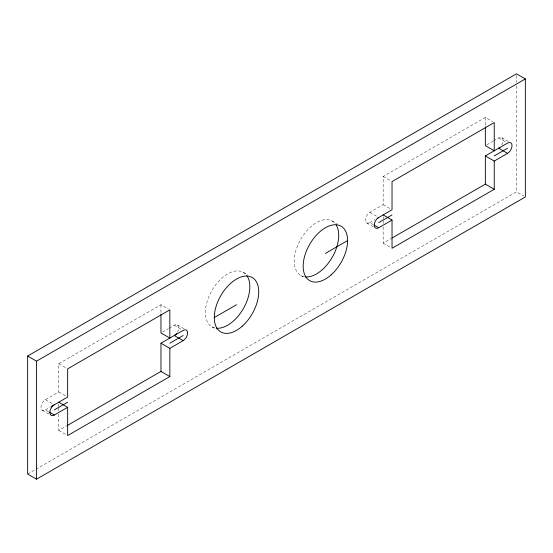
<?xml version="1.0" encoding="UTF-8"?>
<svg xmlns="http://www.w3.org/2000/svg" width="553" height="553" viewBox="0 0 553 553"><rect width="100%" height="100%" fill="white"/><g stroke="black" fill="none" stroke-linecap="round" stroke-linejoin="round"><path stroke-width="0.41" stroke-dasharray="2.77 2.07" d="M48.388 411.619L45.422 409.911A6.283 3.629 -60 0 1 40.984 407.347A6.283 3.629 -60 0 1 45.422 399.646L58.756 391.953L58.756 363.729L160.964 304.724L168.368 308.996M373.524 224.76L369.819 222.624A6.283 3.629 -60 0 1 365.374 220.059A6.283 3.629 -60 0 1 369.819 212.359L383.153 204.665L383.153 176.442L485.354 117.436L492.764 121.708M162.444 332.09L168.368 328.669M169.107 328.24L174.292 325.247A6.283 3.629 -60 0 1 178.398 326.042A6.283 3.629 -60 0 1 177.437 332.194M486.84 144.803L492.764 141.381M493.504 140.953L498.688 137.96A6.283 3.629 -60 0 1 502.795 138.755A6.283 3.629 -60 0 1 501.827 144.907M45.422 409.911L50.606 406.918M369.819 222.624L375.003 219.631M58.756 414.183L58.756 430.434L66.215 426.128M383.153 226.896L383.153 243.147L391.358 238.412M27.65 474.052L35.122 469.732M35.869 469.303L516.461 191.836L523.871 196.115M501.827 137.649L508.497 141.499M498.688 137.96L506.092 142.232M383.153 176.442L391.296 181.149M383.153 204.665L390.556 208.937M369.819 212.359L377.222 216.638M366.674 222.935L373.344 226.785M383.153 243.147L391.296 247.855M332.208 221.069L337.392 224.062M300.784 275.491L304.489 277.627M243.327 272.38L247.772 274.945M211.91 326.802L216.354 329.367M177.437 324.936L184.84 329.208M174.292 325.247L181.702 329.519M58.756 363.729L66.906 368.429M58.756 391.953L66.16 396.225M45.422 399.646L53.572 404.354M42.284 410.222L48.947 414.073M58.756 430.434L66.16 434.713M516.461 75.54L516.461 82.432M516.461 85.881L516.461 191.836M485.354 117.436L485.354 125.987M383.153 216.638L383.153 220.059M383.153 220.91L383.153 223.481M160.964 304.724L160.964 314.125M58.756 403.925L58.756 407.347M58.756 408.197L58.756 410.768M214.882 327.964A31.424 18.138 -60 0 1 212.255 289.924A31.424 18.138 -60 0 1 246.362 274.993M304.558 276.811A31.424 18.138 -60 0 1 300.784 239.207A31.424 18.138 -60 0 1 335.236 223.682"/><path stroke-width="0.83" d="M27.65 356.035L516.461 73.819L525.35 78.948L525.35 196.965L36.539 479.181L27.65 474.052L27.65 356.035L36.539 361.164L525.35 78.948M51.353 406.49L67.646 397.082L67.646 368.858L169.847 309.853L169.847 338.077L160.964 332.941L160.964 314.125M160.964 343.206L183.181 330.376A6.283 3.629 -60 0 1 187.626 332.941A6.283 3.629 -60 0 1 183.181 340.641L169.847 348.335L160.964 343.206L160.964 371.429L66.961 425.699M377.222 218.345L392.036 209.794L392.036 181.571L494.244 122.566L494.244 150.789L485.354 145.653L485.354 126.844M485.354 155.918L507.578 143.089A6.283 3.629 -60 0 1 512.016 145.653A6.283 3.629 -60 0 1 507.578 153.354L494.244 161.047L485.354 155.918L485.354 184.142L392.105 237.977M54.312 409.911L67.646 402.211M169.847 343.206L183.181 335.505M214.288 317.546L236.504 304.724M325.378 253.412L347.602 240.583M378.708 222.624L392.036 214.923M494.244 155.918L507.578 148.218M49.127 412.047L54.312 415.04L67.646 407.347L67.646 435.564L169.847 376.558L169.847 348.335M378.708 217.495A6.283 3.629 -60 0 0 374.263 225.189L378.708 227.753L392.036 220.059L392.036 248.276L494.244 189.271L494.244 161.047M507.578 153.354L498.688 148.225A6.283 3.629 -60 0 0 499.836 147.381M485.354 184.142L494.244 189.271M383.153 214.923L392.036 220.059M183.181 340.641L174.292 335.505A6.283 3.629 -60 0 0 176.518 333.535M160.964 371.429L169.847 376.558M58.756 402.211L67.646 407.347M36.539 361.164L36.539 479.181M378.708 227.753A6.283 3.629 -60 0 1 374.263 225.189M54.312 415.04A6.283 3.629 -60 0 1 49.867 412.476A6.283 3.629 -60 0 1 54.312 404.775M246.859 275.65A31.424 18.138 -60 0 1 243.327 308.664A31.424 18.138 -60 0 1 216.506 328.226M336.134 224.947A31.424 18.138 -60 0 1 331.911 257.85A31.424 18.138 -60 0 1 305.387 276.915M242.255 326.18A31.424 18.138 -60 0 0 252.216 277.509A31.424 18.138 -60 0 0 215.048 310.475A31.424 18.138 -60 0 0 242.255 326.18M331.129 274.869A31.424 18.138 -60 0 0 341.09 226.198A31.424 18.138 -60 0 0 303.922 259.163A31.424 18.138 -60 0 0 331.129 274.869"/></g></svg>
